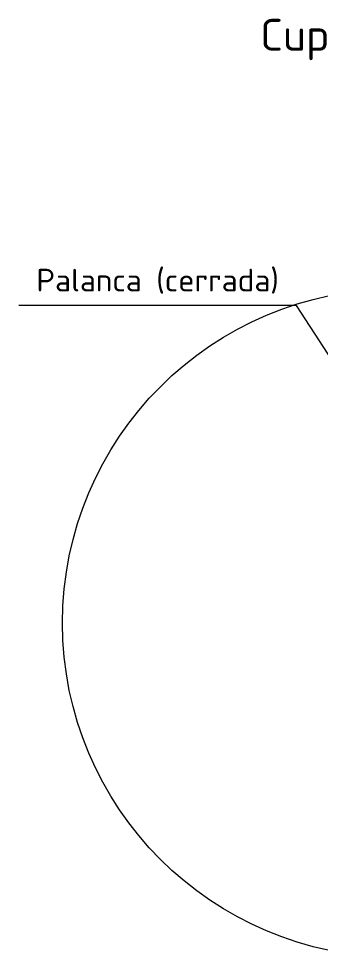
# Model space of a CAD drawing. Header units: millimetres. Extents: x 0 to 2382, y 0 to 420.
# Drawn here: x 1131.5 to 1164.7, y 203.7 to 307.1 of the extents above; entities that cross this region are included whole.
import ezdxf
from ezdxf.enums import TextEntityAlignment as Align

# ---------------------------------------------------------------- set-up
doc = ezdxf.new("R2010")
doc.units = ezdxf.units.MM
doc.layers.add('06-TEXTO', color=7, linetype='CONTINUOUS', lineweight=25)
doc.layers.add('08-FINA', color=5, linetype='CONTINUOUS', lineweight=18)
doc.styles.add('ISO3098', font='isocpeur.ttf')

msp = doc.modelspace()

# ---------------------------------------------------------------- linework, layer by layer
at = {"layer": '08-FINA'}
for p, q in [((1162.117, 275.492), (1131.517, 275.492)), ((1171.393, 261.218), (1162.117, 275.492))]:
    msp.add_line(p, q, dxfattribs=at)
msp.add_circle((1173.167, 240.5), 36.833, dxfattribs=at)

# ---------------------------------------------------------------- texts
at = {"layer": '06-TEXTO', "style": 'ISO3098'}
msp.add_text('Cupla soldada', height=3.5, dxfattribs=at).set_placement((1173.167, 305.333), align=Align.MIDDLE_CENTER)
msp.add_text('Palanca (cerrada)', height=2.5, dxfattribs=at).set_placement((1146.817, 276.292), align=Align.BOTTOM_CENTER)

doc.saveas('drawing.dxf')
